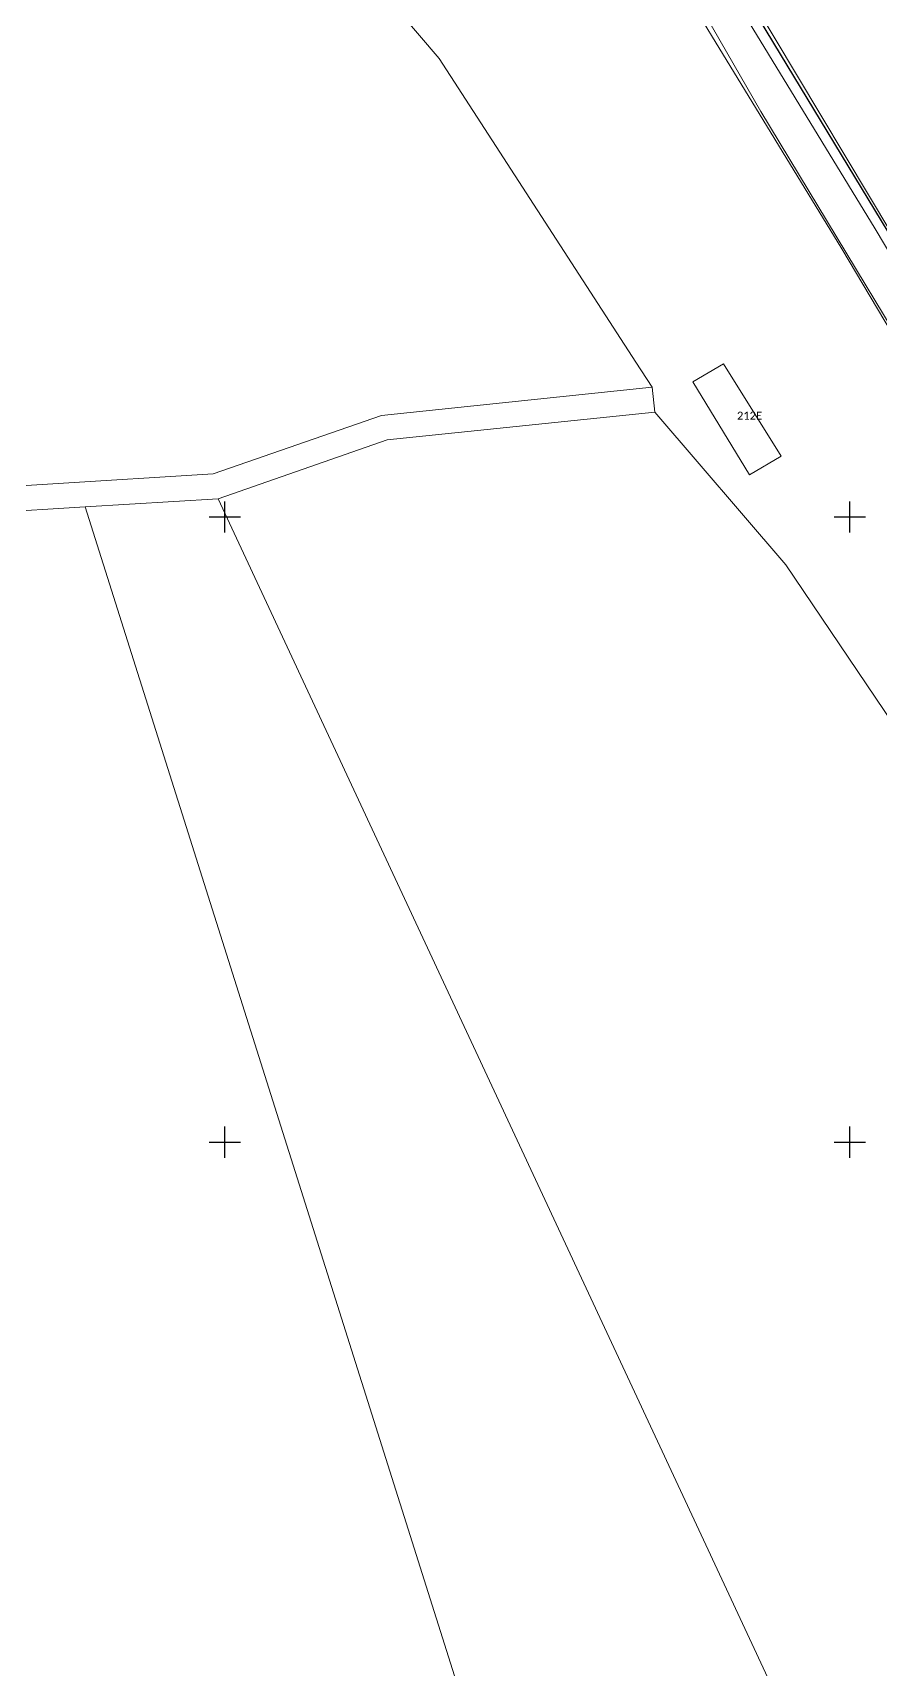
# Model space of a CAD drawing. Header units: metres. Extents: x 113120 to 240396, y 120329 to 242116.
# Drawn here: x 116855.8 to 116940.5, y 120947.3 to 121110.9 of the extents above; entities that cross this region are included whole.
import ezdxf

# ---------------------------------------------------------------- set-up
doc = ezdxf.new("R2010")
doc.units = ezdxf.units.M
doc.header["$LTSCALE"] = 3
for name, color, linetype, lineweight in [('Bpn_CaPa', 78, 'Continuous', 0), ('Bpt_CaNu', 7, 'Continuous', 0), ('Limite de propriété', 5, 'Continuous', 30), ('Route', 1, 'Continuous', 0)]:
    doc.layers.add(name, color=color, linetype=linetype, lineweight=lineweight)
doc.layers.add('Carroyage(1)_Croix', color=7, linetype='Continuous')
doc.styles.add('Legend', font='')
doc.styles.get('Legend').set_extended_font_data('Calibri')

msp = doc.modelspace()

# ---------------------------------------------------------------- linework, layer by layer
at = {"layer": 'Bpn_CaPa'}
msp.add_line((116947.44, 121081.16), (116919.94, 121127.21), dxfattribs=at)
for points in [[(116847.38, 121255.08), (116860.38, 121250.89), (116868.25, 121245.05), (116875.4, 121235.68), (116880.03, 121226.92), (116884.86, 121213.63), (116895.51, 121174.98), (116912.07, 121131.81), (116928.58, 121103.03), (116950.43, 121066.91), (116960.15, 121050.76), (116966.81, 121036.5), (116980.39, 120997.45), (116991.3, 120967.86), (117001.3, 120946.41)], [(117011.69, 120895.01), (116968.15, 120992.3), (116956.05, 121017.56), (116944.54, 121037.83), (116931.11, 121057.71), (116917.99, 121072.98), (116917.72, 121075.47), (116916.09, 121077.99), (116896.43, 121108.34), (116869.32, 121140.05), (116835.31, 121174.2), (116819.81, 121186.93), (116798.04, 121202.58), (116777.24, 121220.04), (116747.29, 121249.75), (116749.44, 121251.99)], [(116852.7, 120944.78), (116850.71, 120950.73), (116850.13, 120951.85), (116846.43, 120958.93), (116844.13, 120963.34), (116841.21, 120968.93), (116838.23, 120974.62), (116837.11, 120976.14), (116837.11, 120976.14), (116831.24, 120984.08), (116830.8, 120984.67), (116822.76, 120994.73), (116816.67, 121002.35), (116815.28, 121004.09), (116809.79, 121010.75), (116804.84, 121016.77), (116803.25, 121018.7), (116780.56, 121046.27), (116804.8, 121056.34), (116803.1, 121072.22), (116822.47, 121061.13), (116861.03, 121063.51), (116909.06, 120911.53)], [(116909.06, 120911.53), (116861.03, 121063.51), (116874.34, 121064.33), (116961.51, 120877.4)]]:
    msp.add_lwpolyline(points, dxfattribs=at)
for points in [[(116841.71, 121064.82), (116766.58, 121145.2), (116835.31, 121174.2), (116869.32, 121140.05), (116896.43, 121108.34), (116916.09, 121077.99), (116917.72, 121075.47), (116890.67, 121072.65), (116873.84, 121066.8), (116841.71, 121064.82)], [(116921.78, 121076.02), (116927.47, 121066.73), (116930.63, 121068.57), (116924.87, 121077.81), (116921.78, 121076.02)], [(116921.78, 121076.02), (116924.87, 121077.81), (116930.63, 121068.57), (116927.47, 121066.73), (116921.78, 121076.02)], [(116874.34, 121064.33), (116891.21, 121070.2), (116917.99, 121072.98), (116931.11, 121057.71), (116944.54, 121037.83), (116956.05, 121017.56), (116968.15, 120992.3), (117011.69, 120895.01), (116961.51, 120877.4), (116874.34, 121064.33)]]:
    msp.add_lwpolyline(points, close=True, dxfattribs=at)
at = {"layer": 'Carroyage(1)_Croix'}
for p, q in [((116875, 121060.94), (116875, 121064.06)), ((116937.5, 121060.94), (116937.5, 121064.06)), ((116873.44, 121062.5), (116876.56, 121062.5)), ((116935.94, 121062.5), (116939.06, 121062.5)), ((116873.44, 121000), (116876.56, 121000)), ((116875, 120998.44), (116875, 121001.56)), ((116935.94, 121000), (116939.06, 121000)), ((116937.5, 120998.44), (116937.5, 121001.56))]:
    msp.add_line(p, q, dxfattribs=at)
at = {"layer": 'Limite de propriété'}
msp.add_line((116971.59, 121040.99, 100.84), (116916.85, 121131.4, 98.89), dxfattribs=at)
at = {"layer": 'Route', "flags": 128}
for points in [[(116875.42, 121242.31), (116888.09, 121196.39), (116892.7, 121180.45), (116898.01, 121164.53), (116901.46, 121154.38), (116905.51, 121143.35), (116910.25, 121132.59), (116936.7, 121089.31), (116945.21, 121075)], [(116879.11, 121243.63), (116891.85, 121197.45), (116896.42, 121181.61), (116901.71, 121165.77), (116905.14, 121155.68), (116909.12, 121144.81), (116913.72, 121134.4), (116940.04, 121091.32), (116948.56, 121076.99)]]:
    msp.add_lwpolyline(points, dxfattribs=at)

# ---------------------------------------------------------------- texts
at = {"layer": 'Bpt_CaNu', "insert": (116926.21, 121072.23), "char_height": 0.8, "attachment_point": 7, "style": 'Legend'}
msp.add_mtext('212E', dxfattribs=at)

doc.saveas('drawing.dxf')
